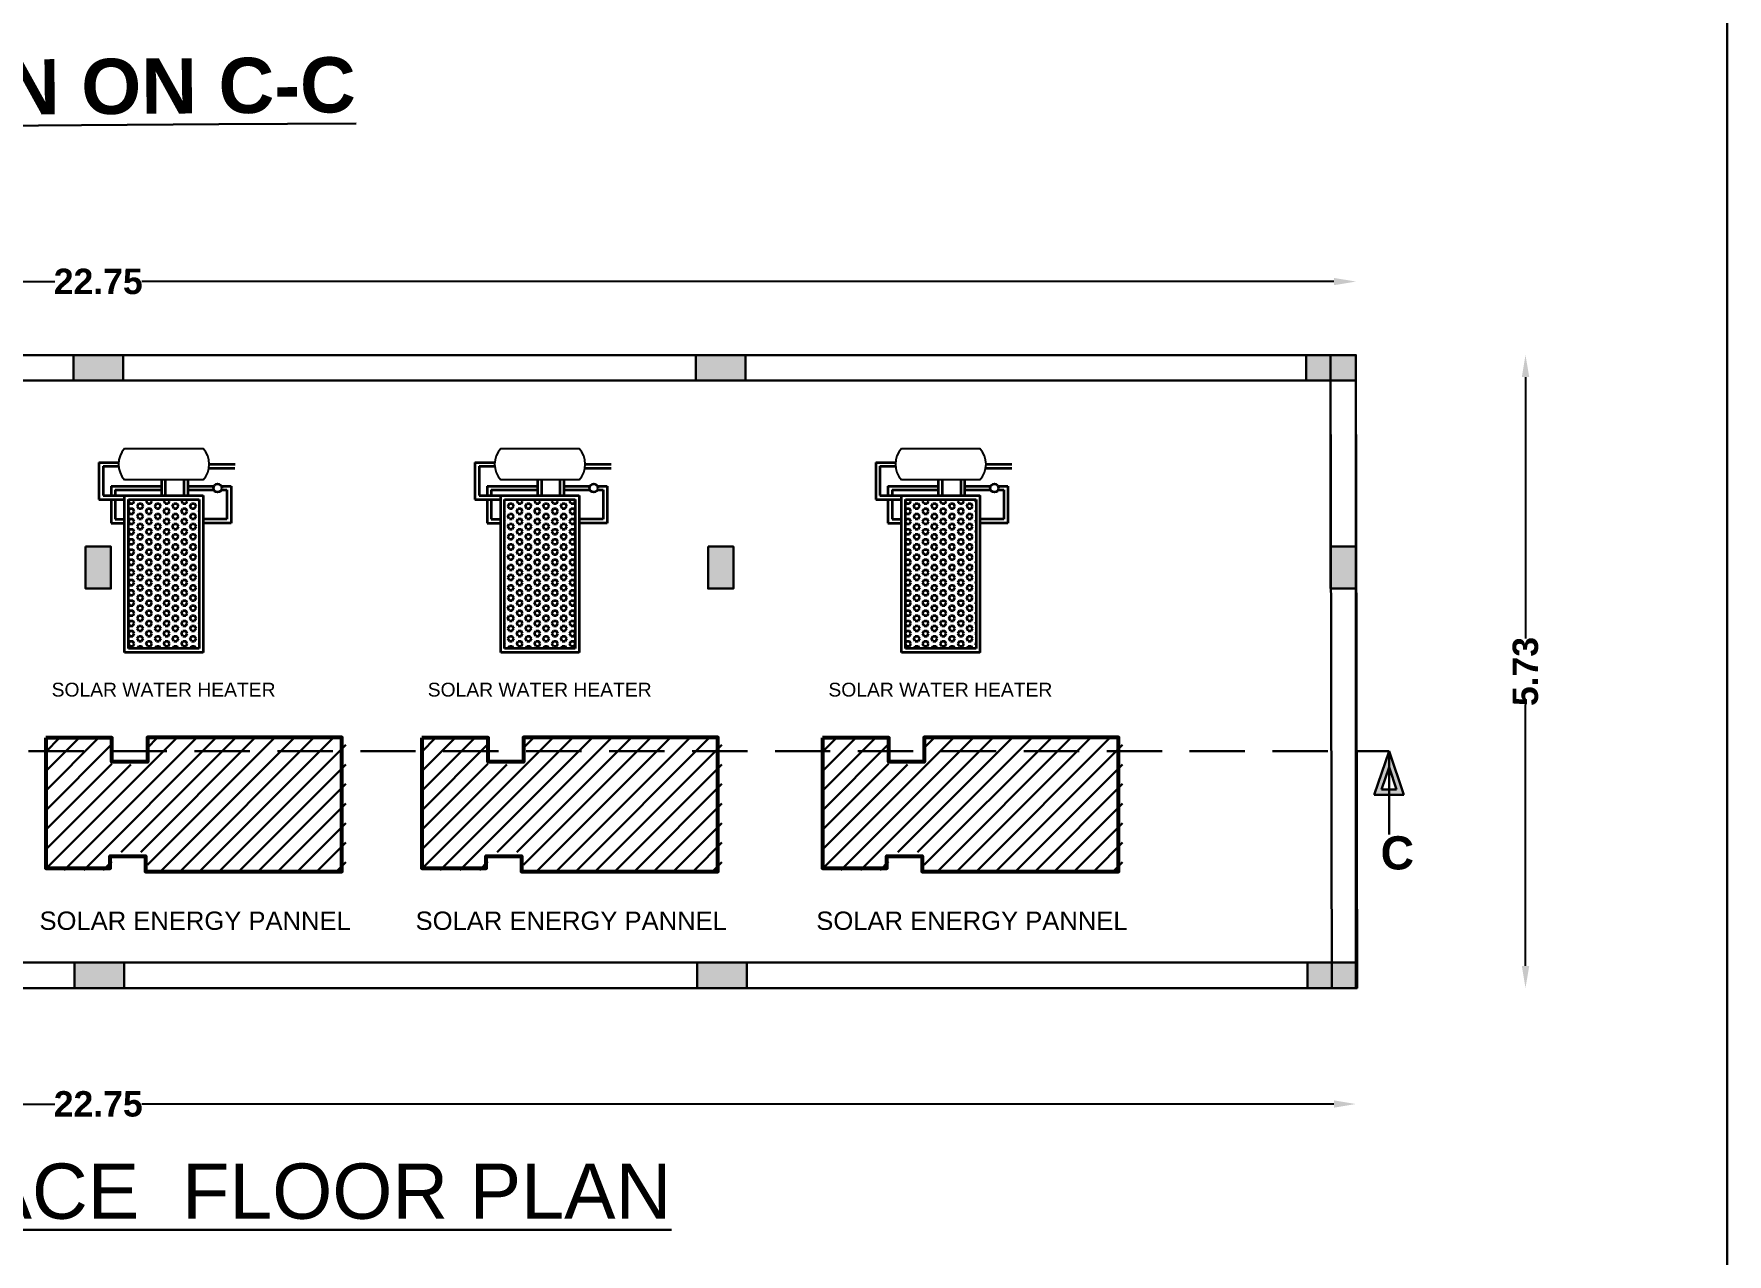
# Model space of a CAD drawing. Header units: metres. Extents: x 515 to 706, y -4 to 163.
# Drawn here: x 690.27 to 705.59, y 117.89 to 128.92 of the extents above; entities that cross this region are included whole.
import ezdxf

# ---------------------------------------------------------------- set-up
doc = ezdxf.new("R2010")
doc.units = ezdxf.units.M
doc.header["$MEASUREMENT"] = 0
doc.linetypes.add('DASHED2', pattern=[0.375, 0.25, -0.125])
doc.layers.add('BLK_3_FLR_1_ROOF_AREA', color=7, linetype='Continuous', lineweight=30)
doc.layers.add('SOLAR_WATER_HEATER', color=1, linetype='Continuous', lineweight=13)
doc.layers.add('SOLAR_PANEL', color=3, linetype='Continuous')
doc.styles.add('ARIAL', font='arialbd.ttf', dxfattribs={"height": 0.23})
doc.styles.add('PDF Swiss721BT-RomanCondensed', font='arial.ttf')
doc.styles.add('style1', font='swisse.ttf', dxfattribs={"height": 1})
doc.styles.add('Swiss Bold', font='swissb.ttf')
doc.styles.add('working', font='arialbd.ttf', dxfattribs={"height": 0.23})
doc.dimstyles.new('new model', dxfattribs={"dimtxt": 0.23, "dimasz": 0.2, "dimexe": 0.1, "dimexo": 0.1, "dimgap": 0, "dimtad": 0, "dimzin": 1, "dimdsep": 46, "dimtxsty": 'working', "dimcen": 0.09, "dimse1": 1, "dimse2": 1, "dimclrd": 256, "dimclrt": 256, "dimadec": 1, "dimazin": 0, "dimtfac": 1, "dimtofl": 0, "dimtmove": 0, "dimatfit": 3, "dimfxl": 0, "dimtolj": 1, "dimtzin": 0, "dimlwd": -1, "dimlwe": -1, "dimarcsym": 0})

# ---------------------------------------------------------------- blocks, each defined once
blk = doc.blocks.new('*D265')
for p, q in [((703.765, 125.82), (703.765, 123.456)), ((703.765, 120.494), (703.765, 122.858))]:
    blk.add_line(p, q)
at = {"lineweight": 40}
for points in [[(703.732, 125.82), (703.799, 125.82), (703.765, 126.02)], [(703.732, 120.494), (703.799, 120.494), (703.765, 120.294)]]:
    blk.add_solid(points, dxfattribs=at)
at = {"layer": 'Defpoints', "color": 0, "lineweight": 40}
for p in [(702.232, 126.02), (702.232, 120.294), (703.765, 120.294)]:
    blk.add_point(p, dxfattribs=at)
at = {"lineweight": 30, "insert": (703.765, 123.157), "char_height": 0.23, "attachment_point": 5, "rotation": 90, "style": 'working'}
blk.add_mtext('\\A1;5.73', dxfattribs=at)
blk = doc.blocks.new('*D266')
for p, q in [((679.682, 119.245), (690.464, 119.245)), ((702.032, 119.245), (691.25, 119.245))]:
    blk.add_line(p, q)
at = {"lineweight": 40}
for points in [[(679.682, 119.278), (679.682, 119.212), (679.482, 119.245)], [(702.032, 119.278), (702.032, 119.212), (702.232, 119.245)]]:
    blk.add_solid(points, dxfattribs=at)
at = {"layer": 'Defpoints', "color": 0, "lineweight": 40}
for p in [(679.482, 120.294), (702.232, 120.294), (702.232, 119.245)]:
    blk.add_point(p, dxfattribs=at)
at = {"lineweight": 30, "insert": (690.857, 119.245), "char_height": 0.23, "attachment_point": 5, "style": 'working'}
blk.add_mtext('\\A1;22.75', dxfattribs=at)
blk = doc.blocks.new('*D605')
for p, q in [((679.682, 126.684), (690.464, 126.684)), ((702.032, 126.684), (691.25, 126.684))]:
    blk.add_line(p, q)
at = {"lineweight": 40}
for points in [[(679.682, 126.717), (679.682, 126.651), (679.482, 126.684)], [(702.032, 126.717), (702.032, 126.651), (702.232, 126.684)]]:
    blk.add_solid(points, dxfattribs=at)
at = {"layer": 'Defpoints', "color": 0, "lineweight": 40}
for p in [(679.482, 126.684), (679.482, 126.02), (702.232, 126.02)]:
    blk.add_point(p, dxfattribs=at)
at = {"lineweight": 30, "insert": (690.857, 126.684), "char_height": 0.23, "attachment_point": 5, "style": 'working'}
blk.add_mtext('\\A1;22.75', dxfattribs=at)
blk = doc.blocks.new('YU')
at = {"lineweight": 35}
h = blk.add_hatch(dxfattribs=at)
h.set_pattern_fill('HEX', color=153, scale=0.26082, angle=90, style=0)
h.set_pattern_definition([(360, (-115.534627, -63.65724), (0, 0.056469186), [0.0326025, -0.065205]), (120, (-115.534627, -63.65724), (-0.04890375, -0.028234593), [0.0326025, -0.065205]), (60, (-115.502024, -63.65724), (-0.04890375, 0.028234593), [0.0326025, -0.065205])])
h.paths.add_polyline_path([(0.043, 1.695), (0.826, 1.695), (0.826, 0.043), (0.043, 0.043)])
at = {"color": 200}
for p, q in [((0, 2.26), (0.869, 2.26)), ((0.869, 1.913), (0, 1.913))]:
    blk.add_line(p, q, dxfattribs=at)
at = {"color": 225, "lineweight": 35}
for p, q in [((-0.286, 2.107), (-0.066, 2.107)), ((-0.286, 2.107), (-0.286, 1.695)), ((0.937, 2.087), (1.223, 2.087)), ((-0.24, 2.064), (-0.066, 2.064)), ((-0.24, 2.064), (-0.24, 1.739)), ((0.411, 1.739), (0.411, 1.913)), ((0.454, 1.739), (0.454, 1.913)), ((0.66, 1.739), (0.66, 1.913)), ((0.704, 1.739), (0.704, 1.913)), ((0.937, 2.043), (1.222, 2.043)), ((-0.286, 1.695), (0, 1.695)), ((-0.24, 1.739), (0, 1.739)), ((-0.151, 1.845), (0.411, 1.845)), ((-0.151, 1.845), (-0.151, 1.739)), ((-0.151, 1.695), (-0.151, 1.433)), ((-0.105, 1.801), (0.411, 1.801)), ((-0.105, 1.801), (-0.105, 1.739)), ((-0.105, 1.695), (-0.105, 1.476)), ((0.704, 1.845), (0.99, 1.845)), ((0.704, 1.801), (0.989, 1.801)), ((1.071, 1.845), (1.179, 1.845)), ((1.072, 1.801), (1.133, 1.801)), ((1.133, 1.801), (1.133, 1.739)), ((1.133, 1.801), (1.133, 1.476)), ((1.179, 1.845), (1.179, 1.739)), ((1.179, 1.801), (1.179, 1.433)), ((-0.151, 1.433), (0, 1.433)), ((-0.105, 1.476), (0, 1.476)), ((1.133, 1.476), (0.869, 1.476)), ((1.179, 1.433), (0.869, 1.433))]:
    blk.add_line(p, q, dxfattribs=at)
at = {"color": 65, "lineweight": 35}
for p, q in [((0, 1.739), (0.869, 1.739)), ((0, 0), (0, 1.739)), ((0.043, 1.695), (0.826, 1.695)), ((0.043, 0.043), (0.043, 1.695)), ((0.826, 1.695), (0.826, 0.043)), ((0.869, 1.739), (0.869, 0)), ((0.869, 0), (0, 0)), ((0.826, 0.043), (0.043, 0.043))]:
    blk.add_line(p, q, dxfattribs=at)
at = {"color": 225, "lineweight": 35}
blk.add_circle((1.03, 1.822), 0.0463, dxfattribs=at)
at = {"color": 200}
for centre, start, end in [((0.191, 2.087), 137.7449, 222.2551), ((0.678, 2.087), 317.7449, 42.2551)]:
    blk.add_arc(centre, 0.259, start, end, dxfattribs=at)

msp = doc.modelspace()

# ---------------------------------------------------------------- hatches: boundary and pattern name
at = {"lineweight": 30}
h = msp.add_hatch(color=256, dxfattribs=at)
h.dxf.hatch_style = 1
h.paths.add_polyline_path([(691.08193, 126.01972), (691.08193, 125.78972), (690.63193, 125.78972), (690.63193, 126.01972)])
h = msp.add_hatch(color=256, dxfattribs=at)
h.dxf.hatch_style = 1
h.paths.add_polyline_path([(696.71193, 126.01972), (696.71193, 125.78972), (696.26193, 125.78972), (696.26193, 126.01972)])
h = msp.add_hatch(color=256, dxfattribs=at)
h.dxf.hatch_style = 1
h.paths.add_polyline_path([(702.23193, 126.01972), (702.23193, 125.78972), (701.78193, 125.78972), (701.78193, 126.01972)])
h = msp.add_hatch(color=256, dxfattribs=at)
h.dxf.hatch_style = 1
h.paths.add_polyline_path([(690.74193, 124.28639), (690.97193, 124.28639), (690.97193, 123.90639), (690.74193, 123.90639)])
h = msp.add_hatch(color=256, dxfattribs=at)
h.dxf.hatch_style = 1
h.paths.add_polyline_path([(696.37193, 124.28639), (696.60193, 124.28639), (696.60193, 123.90639), (696.37193, 123.90639)])
h = msp.add_hatch(color=256, dxfattribs=at)
h.dxf.hatch_style = 1
h.paths.add_polyline_path([(702.00193, 124.28639), (702.23193, 124.28639), (702.23193, 123.90639), (702.00193, 123.90639)])
h = msp.add_hatch(dxfattribs=at)
h.set_pattern_fill('ANSI31', color=256)
h.set_pattern_definition([(45, (-162.19301, 69.24086), (-0.088388348, 0.088388348), [])])
h.paths.add_polyline_path([(690.97973, 121.52274), (691.30208, 121.5227), (691.30206, 121.36078), (693.0957, 121.36057), (693.09584, 122.55633), (691.3022, 122.55654), (691.30217, 122.31632), (690.97982, 122.31635), (690.97985, 122.55657), (690.38197, 122.55664), (690.38183, 121.36088), (690.97971, 121.36081)])
h = msp.add_hatch(dxfattribs=at)
h.set_pattern_fill('ANSI31', color=256)
h.set_pattern_definition([(45, (-162.19301, 69.24086), (-0.088388348, 0.088388348), [])])
h.paths.add_polyline_path([(690.97973, 121.52274), (691.30208, 121.5227), (691.30206, 121.36078), (693.0957, 121.36057), (693.09584, 122.55633), (691.3022, 122.55654), (691.30217, 122.31632), (690.97982, 122.31635), (690.97985, 122.55657), (690.38197, 122.55664), (690.38183, 121.36088), (690.97971, 121.36081)])
h = msp.add_hatch(dxfattribs=at)
h.set_pattern_fill('ANSI31', color=256)
h.set_pattern_definition([(45, (-158.79143, 69.24086), (-0.088388348, 0.088388348), [])])
h.paths.add_polyline_path([(694.38131, 121.52274), (694.70366, 121.5227), (694.70364, 121.36078), (696.49728, 121.36057), (696.49742, 122.55633), (694.70378, 122.55654), (694.70375, 122.31632), (694.3814, 122.31635), (694.38143, 122.55657), (693.78355, 122.55664), (693.78341, 121.36088), (694.38129, 121.36081)])
h = msp.add_hatch(dxfattribs=at)
h.set_pattern_fill('ANSI31', color=256)
h.set_pattern_definition([(45, (-158.79143, 69.24086), (-0.088388348, 0.088388348), [])])
h.paths.add_polyline_path([(694.38131, 121.52274), (694.70366, 121.5227), (694.70364, 121.36078), (696.49728, 121.36057), (696.49742, 122.55633), (694.70378, 122.55654), (694.70375, 122.31632), (694.3814, 122.31635), (694.38143, 122.55657), (693.78355, 122.55664), (693.78341, 121.36088), (694.38129, 121.36081)])
h = msp.add_hatch(dxfattribs=at)
h.set_pattern_fill('ANSI31', color=256)
h.set_pattern_definition([(45, (-155.16756, 69.24086), (-0.088388348, 0.088388348), [])])
h.paths.add_polyline_path([(698.00518, 121.52274), (698.32753, 121.5227), (698.32751, 121.36078), (700.12115, 121.36057), (700.12128, 122.55633), (698.32764, 122.55654), (698.32762, 122.31632), (698.00527, 122.31635), (698.00529, 122.55657), (697.40741, 122.55664), (697.40728, 121.36088), (698.00516, 121.36081)])
h = msp.add_hatch(dxfattribs=at)
h.set_pattern_fill('ANSI31', color=256)
h.set_pattern_definition([(45, (-155.16756, 69.24086), (-0.088388348, 0.088388348), [])])
h.paths.add_polyline_path([(698.00518, 121.52274), (698.32753, 121.5227), (698.32751, 121.36078), (700.12115, 121.36057), (700.12128, 122.55633), (698.32764, 122.55654), (698.32762, 122.31632), (698.00527, 122.31635), (698.00529, 122.55657), (697.40741, 122.55664), (697.40728, 121.36088), (698.00516, 121.36081)])
at = {"lineweight": 30, "ltscale": 0.25}
h = msp.add_hatch(color=256, dxfattribs=at)
h.paths.add_polyline_path([(702.53075, 122.43781), (702.39577, 122.04161), (702.66573, 122.04161)])
h.paths.add_polyline_path([(702.53075, 122.29044), (702.46217, 122.08914), (702.59934, 122.08914)], flags=16)
at = {"lineweight": 30}
h = msp.add_hatch(color=256, dxfattribs=at)
h.dxf.hatch_style = 1
h.paths.add_polyline_path([(691.09232, 120.52417), (691.09232, 120.29417), (690.64232, 120.29417), (690.64232, 120.52417)])
h = msp.add_hatch(color=256, dxfattribs=at)
h.dxf.hatch_style = 1
h.paths.add_polyline_path([(696.72233, 120.52417), (696.72233, 120.29417), (696.27233, 120.29417), (696.27233, 120.52417)])
h = msp.add_hatch(color=256, dxfattribs=at)
h.dxf.hatch_style = 1
h.paths.add_polyline_path([(702.24233, 120.52417), (702.24233, 120.29417), (701.79233, 120.29417), (701.79233, 120.52417)])

# ---------------------------------------------------------------- linework, layer by layer
msp.add_line((705.58866, -3.80445), (705.58866, 150.74728))
for p, q in [((679.48193, 126.01972), (702.23193, 126.01972)), ((679.48193, 126.01972), (702.23193, 126.01972)), ((702.00193, 126.0193), (702.01233, 120.29375)), ((702.23193, 120.29417), (702.23193, 126.01972)), ((702.23193, 126.01972), (702.24233, 120.29417)), ((679.48193, 125.78972), (702.23193, 125.78972)), ((690.74193, 125.78972), (685.34193, 125.78972)), ((690.97193, 125.78972), (696.37193, 125.78972)), ((696.60193, 125.78972), (702.00193, 125.78972)), ((702.00193, 124.28639), (702.00193, 125.78972)), ((702.00193, 125.78972), (702.00193, 124.28639)), ((702.23193, 125.78972), (702.23193, 124.28639)), ((702.23193, 124.18417), (702.23193, 120.29417)), ((702.53075, 122.43781), (702.39577, 122.04161)), ((702.53075, 122.43781), (702.53075, 121.71187)), ((702.53075, 122.43781), (702.66573, 122.04161)), ((702.53075, 122.29044), (702.46217, 122.08914)), ((702.53075, 122.29044), (702.59934, 122.08914)), ((702.46217, 122.08914), (702.59934, 122.08914)), ((702.39577, 122.04161), (702.66573, 122.04161)), ((702.53075, 122.04161), (702.53075, 121.68395)), ((679.71193, 120.52417), (702.23193, 120.52417)), ((702.24233, 120.29417), (679.49232, 120.29417)), ((686.9725, 120.29417), (691.6025, 120.29417)), ((697.2325, 120.29417), (692.6025, 120.29417)), ((698.2325, 120.29417), (702.23193, 120.29417))]:
    msp.add_line(p, q, dxfattribs=at)
at = {"linetype": 'DASHED2', "lineweight": 30, "ltscale": 2}
msp.add_line((678.22763, 122.43781), (702.53075, 122.43781), dxfattribs=at)
at = {"lineweight": 30}
for points in [[(515.25728, -3.67879), (705.58866, -3.67879), (705.58866, 150.74728), (515.25728, 150.74728)], [(705.58866, 104.44594), (675.79196, 104.44594), (675.79196, 150.74728), (705.58866, 150.74728)], [(691.08193, 126.01972), (691.08193, 125.78972), (690.63193, 125.78972), (690.63193, 126.01972)], [(696.71193, 126.01972), (696.71193, 125.78972), (696.26193, 125.78972), (696.26193, 126.01972)], [(702.23193, 126.01972), (702.23193, 125.78972), (701.78193, 125.78972), (701.78193, 126.01972)], [(690.74193, 124.28639), (690.97193, 124.28639), (690.97193, 123.90639), (690.74193, 123.90639)], [(696.37193, 124.28639), (696.60193, 124.28639), (696.60193, 123.90639), (696.37193, 123.90639)], [(702.00193, 124.28639), (702.23193, 124.28639), (702.23193, 123.90639), (702.00193, 123.90639)], [(690.38196, 122.55616), (690.38196, 121.37914), (690.96505, 121.37914), (690.96505, 121.48649), (691.28344, 121.48649), (691.28344, 121.34847), (693.05956, 121.34847), (693.05956, 122.55999), (691.30262, 122.55999), (691.30262, 122.34146), (690.98039, 122.34146), (690.98039, 122.55616)], [(693.78354, 122.55616), (693.78354, 121.37914), (694.36662, 121.37914), (694.36662, 121.48649), (694.68502, 121.48649), (694.68502, 121.34847), (696.46114, 121.34847), (696.46114, 122.55999), (694.7042, 122.55999), (694.7042, 122.34146), (694.38197, 122.34146), (694.38197, 122.55616)], [(697.4074, 122.55616), (697.4074, 121.37914), (697.99049, 121.37914), (697.99049, 121.48649), (698.30889, 121.48649), (698.30889, 121.34847), (700.08501, 121.34847), (700.08501, 122.55999), (698.32807, 122.55999), (698.32807, 122.34146), (698.00584, 122.34146), (698.00584, 122.55616)], [(691.09232, 120.52417), (691.09232, 120.29417), (690.64232, 120.29417), (690.64232, 120.52417)], [(696.72233, 120.52417), (696.72233, 120.29417), (696.27233, 120.29417), (696.27233, 120.52417)], [(702.24233, 120.52417), (702.24233, 120.29417), (701.79233, 120.29417), (701.79233, 120.52417)]]:
    msp.add_lwpolyline(points, close=True, dxfattribs=at)
at = {"layer": 'BLK_3_FLR_1_ROOF_AREA', "color": 54, "lineweight": 30}
msp.add_lwpolyline([(679.49232, 120.29417), (702.24233, 120.29417), (702.23193, 126.01972), (679.48193, 126.01972)], close=True, dxfattribs=at)
at = {"layer": 'SOLAR_PANEL', "color": 3, "lineweight": 53}
for points in [[(690.38196, 122.55616), (690.38196, 121.37914), (690.96505, 121.37914), (690.96505, 121.48649), (691.28344, 121.48649), (691.28344, 121.34847), (693.05956, 121.34847), (693.05956, 122.55999), (691.30262, 122.55999), (691.30262, 122.34146), (690.98039, 122.34146), (690.98039, 122.55616)], [(693.78354, 122.55616), (693.78354, 121.37914), (694.36662, 121.37914), (694.36662, 121.48649), (694.68502, 121.48649), (694.68502, 121.34847), (696.46114, 121.34847), (696.46114, 122.55999), (694.7042, 122.55999), (694.7042, 122.34146), (694.38197, 122.34146), (694.38197, 122.55616)], [(697.4074, 122.55616), (697.4074, 121.37914), (697.99049, 121.37914), (697.99049, 121.48649), (698.30889, 121.48649), (698.30889, 121.34847), (700.08501, 121.34847), (700.08501, 122.55999), (698.32807, 122.55999), (698.32807, 122.34146), (698.00584, 122.34146), (698.00584, 122.55616)]]:
    msp.add_lwpolyline(points, close=True, dxfattribs=at)
at = {"layer": 'SOLAR_WATER_HEATER', "color": 1, "lineweight": 30}
for points in [[(691.09533, 123.32914), (691.80476, 123.32914), (691.80476, 124.748), (691.09533, 124.748)], [(694.49691, 123.32914), (695.20634, 123.32914), (695.20634, 124.748), (694.49691, 124.748)], [(698.12078, 123.32914), (698.83021, 123.32914), (698.83021, 124.748), (698.12078, 124.748)]]:
    msp.add_lwpolyline(points, close=True, dxfattribs=at)

# ---------------------------------------------------------------- block references
at = {"lineweight": 30, "xscale": 0.816, "yscale": 0.816, "zscale": 0.816}
for p in [(691.09596, 123.32912), (694.49754, 123.32912), (698.12141, 123.32912)]:
    msp.add_blockref('YU', p, dxfattribs=at)

# ---------------------------------------------------------------- texts
at = {"lineweight": 30, "ltscale": 5, "style": 'style1'}
for p in [(690.43522, 122.93063), (693.83679, 122.93063), (697.46066, 122.93063)]:
    msp.add_text('SOLAR WATER HEATER', height=0.124848, dxfattribs=at).set_placement(p)
at = {"linetype": 'Continuous', "lineweight": 30, "ltscale": 5, "style": 'style1'}
for p in [(690.32566, 120.82025), (693.72724, 120.82025), (697.3511, 120.82025)]:
    msp.add_text('SOLAR ENERGY PANNEL', height=0.1656, dxfattribs=at).set_placement(p)
at = {"lineweight": 30, "insert": (684.02744, 128.65091), "char_height": 0.5, "attachment_point": 1, "rotation": 0.4, "style": 'ARIAL'}
msp.add_mtext_dynamic_manual_height_columns('{\\W8.69767;\\L  \\W1;SECTION ON C-C}', width=12.4726769, gutter_width=1.5, heights=[0], dxfattribs=at)
at = {"lineweight": 30, "insert": (702.7573, 121.36252), "char_height": 0.3, "width": 4.6721052, "attachment_point": 9, "style": 'Swiss Bold'}
msp.add_mtext('\\A1;C', dxfattribs=at)
at = {"lineweight": 30, "ltscale": 0.125, "insert": (685.71716, 118.70697), "char_height": 0.5, "attachment_point": 1, "style": 'PDF Swiss721BT-RomanCondensed'}
msp.add_mtext_dynamic_manual_height_columns('{\\LOPEN TERRACE  FLOOR PLAN }', width=10.5853241, gutter_width=1.15, heights=[0], dxfattribs=at)

# ---------------------------------------------------------------- dimensions: what is measured, and where the dimension line sits
at = {"lineweight": 30}
for p1, p2, distance, picture, middle in [((702.23193, 126.01972), (679.48193, 126.01972), -0.66444, '*D605', (690.85693, 126.68416)), ((679.48193, 120.29417), (702.23193, 120.29417), -1.04901, '*D266', (690.85693, 119.24515))]:
    dim = msp.add_aligned_dim(p1=p1, p2=p2, distance=distance, dimstyle='new model', override={"dimpost": '\\X'}, dxfattribs=at)
    dim.commit()
    dim.dimension.update_dxf_attribs({"geometry": picture, "text_midpoint": middle})
dim = msp.add_linear_dim(base=(703.76529, 120.29417), p1=(702.23193, 126.01972), p2=(702.23193, 120.29417), angle=90, dimstyle='new model', override={"dimpost": '\\X', "dimtmove": 2}, dxfattribs=at)
dim.commit()
dim.dimension.update_dxf_attribs({"geometry": '*D265', "text_midpoint": (703.76529, 123.15695)})

doc.saveas('drawing.dxf')
